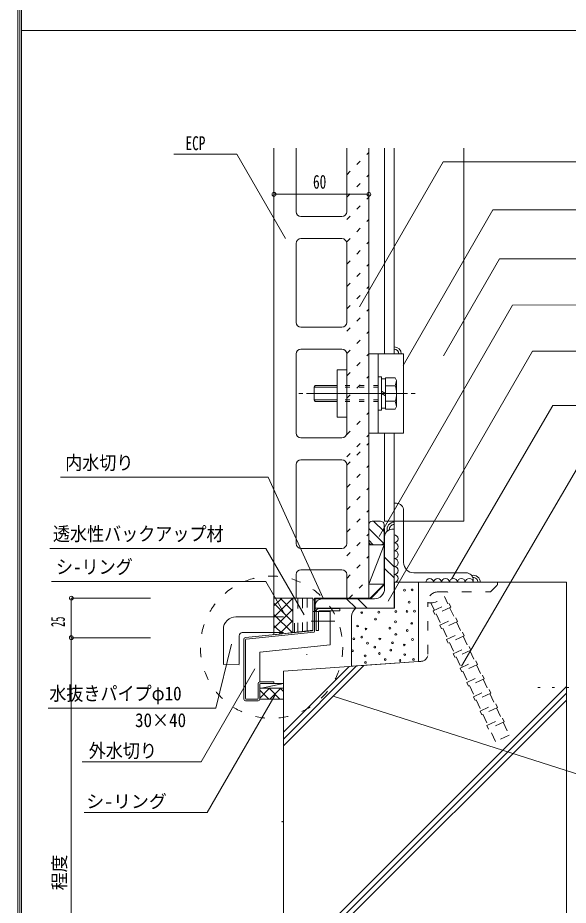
# Model space of a CAD drawing. Units: millimetres, scale not verified. Extents: x -1209 to 1209, y -852 to 852.
# Drawn here: x -1209 to -861, y -571 to -10 of the extents above; entities that cross this region are included whole.
import ezdxf
from ezdxf.enums import TextEntityAlignment as Align

# ---------------------------------------------------------------- set-up
doc = ezdxf.new("R2010")
doc.units = ezdxf.units.MM
doc.header["$LTSCALE"] = 3
for name, pattern in [('USER1', [3, 1, -2]), ('USER2', [5, 2, -3]), ('USER8', [3, 0.5, -2.5])]:
    doc.linetypes.add(name, pattern=pattern)
for name, color, linetype, lineweight in [('0-1_0-0WAKU', 7, 'Continuous', 18), ('0-2_0-1AL', 5, 'Continuous', 18), ('0-3_0-2SUNPO', 7, 'Continuous', 18), ('0-4_0-3STEEL', 6, 'Continuous', 18), ('0-5_0-4KANAMONO', 6, 'Continuous', 18), ('0-6_0-5FUKUSIZA', 3, 'Continuous', 18), ('0-7_0-6HIFUKU', 4, 'Continuous', 18), ('0-8_0-7KUTAI', 6, 'Continuous', 18), ('0-B_F-F_J_ADD', 6, 'USER8', 18)]:
    doc.layers.add(name, color=color, linetype=linetype, lineweight=lineweight)
doc.styles.add('ＭＳ ゴシック', font='')
doc.styles.get('ＭＳ ゴシック').set_extended_font_data('MS Gothic')

msp = doc.modelspace()

# ---------------------------------------------------------------- linework, layer by layer
at = {"layer": '0-1_0-0WAKU'}
for p, q in [((-1209.414, -852.414), (-1209.414, 852.414)), ((-1208.207, -851.207), (-1208.207, 851.207)), ((-1207, -850), (-1207, 850)), ((-1207, -17.85), (0, -17.85))]:
    msp.add_line(p, q, dxfattribs=at)
at = {"layer": '0-2_0-1AL'}
for p, q in [((-1047.388, -92.174), (-1047.388, -376.939)), ((-1033.388, -92.174), (-1033.388, -132.439)), ((-1001.388, -92.174), (-1001.388, -132.439)), ((-987.388, -92.174), (-987.388, -376.939)), ((-1030.388, -135.439), (-1004.388, -135.439)), ((-1030.388, -149.439), (-1004.388, -149.439)), ((-1033.388, -152.439), (-1033.388, -202.439)), ((-1001.388, -152.439), (-1001.388, -202.439)), ((-1030.388, -205.439), (-1004.388, -205.439)), ((-1033.388, -222.439), (-1033.388, -272.439)), ((-1030.388, -219.439), (-1004.388, -219.439)), ((-1001.388, -222.439), (-1001.388, -272.439)), ((-1030.388, -275.439), (-1004.388, -275.439)), ((-1030.388, -289.439), (-1004.388, -289.439)), ((-1033.388, -292.439), (-1033.388, -342.439)), ((-1001.388, -292.439), (-1001.388, -342.439)), ((-1030.388, -345.439), (-1004.388, -345.439)), ((-1030.388, -358.939), (-1004.388, -358.939)), ((-1033.388, -361.939), (-1033.388, -376.939)), ((-1001.388, -361.939), (-1001.388, -376.939)), ((-1033.388, -376.939), (-1047.388, -376.939)), ((-1001.388, -376.939), (-987.388, -376.939))]:
    msp.add_line(p, q, dxfattribs=at)
for centre, start, end in [((-1030.388, -132.439), 180, 270), ((-1004.388, -132.439), 270, 0), ((-1030.388, -152.439), 90, 180), ((-1004.388, -152.439), 0, 90), ((-1030.388, -202.439), 180, 270), ((-1004.388, -202.439), 270, 0), ((-1030.388, -222.439), 90, 180), ((-1004.388, -222.439), 0, 90), ((-1030.388, -272.439), 180, 270), ((-1004.388, -272.439), 270, 0), ((-1030.388, -292.439), 90, 180), ((-1004.388, -292.439), 0, 90), ((-1030.388, -342.439), 180, 270), ((-1004.388, -342.439), 270, 0), ((-1030.388, -361.939), 90, 180), ((-1004.388, -361.939), 0, 90)]:
    msp.add_arc(centre, 3, start, end, dxfattribs=at)
at = {"layer": '0-3_0-2SUNPO'}
for p, q in [((-1070.93, -96.102), (-1110.739, -96.102)), ((-1040.146, -149.422), (-1070.93, -96.102)), ((-1047.387, -121.388), (-987.387, -121.388)), ((-965.785, -229.683), (-908.998, -131.325)), ((-908.998, -131.325), (-793.777, -131.325)), ((-940.238, -223.577), (-904.804, -162.202)), ((-904.804, -162.202), (-729.569, -162.202)), ((-980.922, -337.884), (-896.454, -191.581)), ((-740.391, -190.978), (-896.454, -191.581)), ((-975.262, -378.906), (-883.847, -220.571)), ((-883.847, -220.571), (-731.012, -220.571)), ((-935.203, -364.842), (-871.004, -255.075)), ((-871.004, -255.075), (-688.191, -255.075)), ((-928.745, -419.86), (-850.975, -286.889)), ((-1051.028, -300.481), (-1182.351, -300.481)), ((-1016.321, -376.939), (-1051.028, -300.481)), ((-1052.561, -345.495), (-1189.22, -345.495)), ((-1028.279, -387.553), (-1052.561, -345.495)), ((-1052.472, -366.402), (-1188.072, -366.402)), ((-1040.476, -387.18), (-1052.472, -366.402)), ((-1175.55, -376.939), (-1125.55, -376.939)), ((-1175.55, -376.939), (-1175.549, -391.937)), ((-1175.55, -391.937), (-1175.549, -701.939)), ((-1175.55, -401.937), (-1125.55, -401.937)), ((-1074.224, -406.012), (-1084.232, -446.497)), ((-1059.454, -421.589), (-1093.456, -480.482)), ((-1046.628, -438.115), (-1089.573, -512.497)), ((-1009.899, -439.006), (-797.67, -506.82)), ((-1084.232, -446.497), (-1190.288, -446.497)), ((-1093.456, -480.482), (-1168.638, -480.482)), ((-1089.573, -512.497), (-1167.468, -512.497))]:
    msp.add_line(p, q, dxfattribs=at)
msp.add_lwpolyline([(-993.386, -192.638), (-940.418, -100.896), (-783.677, -100.896)], dxfattribs=at)
at = {"layer": '0-3_0-2SUNPO', "linetype": 'USER2'}
msp.add_circle((-1048.906, -407.975), 45, dxfattribs=at)
at = {"layer": '0-3_0-2SUNPO'}
for centre, start, end in [((-1047.387, -121.389), 0, 180), ((-1047.387, -121.389), 180, 0), ((-987.387, -121.388), 0, 180), ((-987.387, -121.388), 180, 0), ((-1175.549, -376.939), 0, 180), ((-1175.549, -376.939), 180, 0), ((-1175.549, -401.937), 0, 180), ((-1175.549, -401.937), 180, 0)]:
    msp.add_arc(centre, 1.2, start, end, dxfattribs=at)
at = {"layer": '0-4_0-3STEEL'}
for p, q in [((-977.388, -222.44), (-977.388, -92.174)), ((-971.388, -222.44), (-971.388, -92.174)), ((-977.388, -328.276), (-977.388, -272.441)), ((-971.388, -328.276), (-971.388, -272.441)), ((-971.388, -316.921), (-969.888, -316.921)), ((-971.388, -316.921), (-971.388, -366.919)), ((-965.39, -354.421), (-965.388, -321.491)), ((-971.388, -333.341), (-972.888, -333.341)), ((-971.388, -333.341), (-971.388, -383.339)), ((-977.386, -370.841), (-977.388, -337.841)), ((-971.388, -357.059), (-977.388, -351.059)), ((-971.388, -357.059), (-977.388, -351.059)), ((-971.388, -364.13), (-977.388, -358.13)), ((-971.388, -364.13), (-977.388, -358.13)), ((-958.89, -360.919), (-925.867, -360.919)), ((-921.39, -366.919), (-971.388, -366.919)), ((-921.39, -365.419), (-921.39, -366.919)), ((-1021.386, -381.839), (-1021.386, -383.339)), ((-983.886, -377.339), (-1016.886, -377.339)), ((-983.886, -377.339), (-1016.886, -377.339)), ((-995.421, -383.339), (-1001.421, -377.339)), ((-988.35, -383.339), (-994.35, -377.339)), ((-971.388, -383.339), (-1021.386, -383.339))]:
    msp.add_line(p, q, dxfattribs=at)
msp.add_lwpolyline([(-977.388, -328.276), (-927.387, -328.276), (-927.387, -92.174)], dxfattribs=at)
for centre, radius, start, end in [((-969.888, -321.421), 4.5, 359.99998, 90), ((-972.888, -337.841), 4.5, 90, 180), ((-958.89, -354.421), 6.5, 180, 270), ((-925.89, -365.419), 4.5, 359.99998, 90), ((-983.886, -370.841), 6.5, 270, 0.00002), ((-983.886, -370.841), 6.5, 270, 0.00002), ((-1016.886, -381.839), 4.5, 90, 180), ((-1016.886, -381.839), 4.5, 90, 180)]:
    msp.add_arc(centre, radius, start, end, dxfattribs=at)
at = {"layer": '0-5_0-4KANAMONO'}
for p, q in [((-987.387, -272.441), (-987.387, -222.44)), ((-981.405, -222.44), (-981.405, -272.441)), ((-1007.403, -232.439), (-1007.403, -262.439)), ((-1001.388, -232.439), (-1007.403, -232.439)), ((-1001.388, -232.439), (-1001.388, -262.439)), ((-981.405, -257.939), (-981.405, -236.939)), ((-979.404, -236.939), (-981.405, -236.939)), ((-979.404, -257.939), (-979.404, -236.939)), ((-976.905, -238.241), (-979.404, -238.241)), ((-976.905, -257.255), (-976.905, -237.626)), ((-970.809, -237.626), (-976.905, -237.626)), ((-969.903, -239.189), (-970.806, -237.626)), ((-970.731, -242.534), (-969.903, -239.192)), ((-969.903, -255.689), (-969.903, -239.189)), ((-1021.905, -243.44), (-1021.326, -242.441)), ((-1007.406, -243.44), (-1021.905, -243.44)), ((-1021.905, -251.441), (-1021.905, -243.44)), ((-1007.406, -242.441), (-1021.326, -242.441)), ((-976.905, -247.439), (-979.404, -245.996)), ((-970.731, -242.534), (-976.905, -242.534)), ((-1029.132, -247.439), (-1031.766, -247.439)), ((-963.033, -247.439), (-1026.792, -247.439)), ((-1007.406, -251.441), (-1021.905, -251.441)), ((-1021.905, -251.441), (-1021.326, -252.44)), ((-1007.406, -252.44), (-1021.326, -252.44)), ((-976.905, -248.885), (-979.404, -247.439)), ((-970.731, -252.347), (-976.905, -252.347)), ((-970.728, -252.347), (-969.903, -255.689)), ((-958.059, -247.439), (-960.693, -247.439)), ((-979.404, -257.939), (-981.405, -257.939)), ((-976.905, -256.64), (-979.404, -256.64)), ((-970.809, -257.255), (-976.905, -257.255)), ((-969.903, -255.692), (-970.809, -257.255)), ((-1001.388, -262.439), (-1007.403, -262.439)), ((-965.388, -272.441), (-987.387, -272.441)), ((-971.388, -371.939), (-971.388, -324.733)), ((-977.387, -337.809), (-977.388, -368.339)), ((-971.388, -358.537), (-971.388, -354.583)), ((-1021.788, -377.939), (-1021.788, -398.035)), ((-1020.79, -397.489), (-1020.79, -385.446)), ((-1018.789, -384.945), (-1005.787, -384.945)), ((-1071.567, -388.721), (-1047.388, -388.728)), ((-1079.388, -418.717), (-1079.388, -396.719)), ((-1065.49, -401.862), (-1023.238, -397.625)), ((-1022.238, -398.532), (-1064.942, -402.819)), ((-1069.388, -418.72), (-1069.388, -400.721)), ((-1067.478, -398.723), (-1047.388, -398.728)), ((-1066.39, -440.945), (-1066.39, -402.857)), ((-1065.392, -403.316), (-1065.392, -440.447)), ((-1026.786, -412.539), (-1026.386, -412.539)), ((-1079.388, -419.013), (-1069.388, -419.016)), ((-1057.39, -440.447), (-1057.39, -430.945)), ((-1056.39, -431.447), (-1056.39, -440.945)), ((-1057.39, -441.945), (-1065.39, -441.945)), ((-1064.892, -440.947), (-1057.89, -440.947))]:
    msp.add_line(p, q, dxfattribs=at)
at = {"layer": '0-5_0-4KANAMONO', "linetype": 'USER1'}
for p, q in [((-981.405, -242.441), (-1007.403, -242.441)), ((-981.405, -243.44), (-1007.403, -243.44)), ((-981.405, -251.441), (-1007.403, -251.441)), ((-981.405, -252.44), (-1007.403, -252.44))]:
    msp.add_line(p, q, dxfattribs=at)
at = {"layer": '0-5_0-4KANAMONO', "linetype": 'USER2'}
for p, q in [((-1047.388, -388.735), (-1034.388, -388.743)), ((-1034.388, -398.743), (-1034.388, -388.743)), ((-1047.388, -398.735), (-1034.388, -398.743))]:
    msp.add_line(p, q, dxfattribs=at)
at = {"layer": '0-5_0-4KANAMONO'}
for points in [[(-965.388, -272.441), (-965.388, -222.44), (-987.387, -222.44)], [(-1022.788, -397.128), (-1022.788, -377.939), (-1021.788, -377.939)], [(-1056.392, -429.945), (-1056.392, -411.002), (-1011.79, -406.526), (-1011.79, -385.446), (-1022.788, -385.446)], [(-1020.79, -397.489), (-1019.289, -397.489), (-1019.289, -385.445)], [(-1018.79, -383.446), (-1005.787, -383.446), (-1005.787, -384.945)], [(-1056.39, -429.945), (-1047.389, -429.945), (-1047.389, -430.947), (-1055.89, -430.947)]]:
    msp.add_lwpolyline(points, dxfattribs=at)
msp.add_lwpolyline([(-1021.788, -384.939), (-1021.788, -376.939), (-986.553, -376.939), (-977.788, -368.173), (-977.788, -332.939), (-977.388, -332.939), (-977.388, -368.339), (-986.388, -377.339), (-1021.388, -377.339), (-1021.388, -384.939)], close=True, dxfattribs=at)
for centre, radius, start, end in [((-984.903, -247.439), 15, 340.90302, 19.097), ((-1018.79, -385.446), 2, 90, 180), ((-1018.789, -385.445), 0.5, 90, 180), ((-1071.388, -396.719), 8, 89.98428, 180), ((-1023.288, -397.128), 0.5, 275.72675, 0), ((-1022.288, -398.035), 0.5, 275.73214, 0), ((-1067.388, -400.721), 2, 89.98428, 180), ((-1065.39, -402.857), 1, 95.72675, 180), ((-1064.892, -403.316), 0.5, 95.73214, 180), ((-1056.39, -430.945), 1, 90, 180), ((-1055.89, -431.447), 0.5, 90, 180), ((-1065.39, -440.945), 1, 180, 270), ((-1064.892, -440.447), 0.5, 180, 270), ((-1057.89, -440.447), 0.5, 270, 0), ((-1057.39, -440.945), 1, 270, 0)]:
    msp.add_arc(centre, radius, start, end, dxfattribs=at)
at = {"layer": '0-6_0-5FUKUSIZA', "linetype": 'USER1'}
for p, q in [((-1001.388, -108.98), (-987.388, -94.98)), ((-1001.388, -123.123), (-987.388, -109.123)), ((-1001.388, -137.265), (-987.388, -123.265)), ((-1001.388, -151.407), (-987.388, -137.407)), ((-1001.388, -165.549), (-987.388, -151.549)), ((-1001.388, -179.691), (-987.388, -165.691)), ((-1001.388, -193.833), (-987.388, -179.833)), ((-1001.388, -207.975), (-987.388, -193.975)), ((-1001.388, -222.118), (-987.388, -208.117)), ((-1001.388, -236.26), (-987.388, -222.26)), ((-1001.388, -250.402), (-987.388, -236.402)), ((-1001.388, -273.444), (-987.388, -259.444)), ((-1001.388, -287.586), (-987.388, -273.586)), ((-1001.388, -292.828), (-987.388, -278.828)), ((-1001.388, -306.97), (-987.388, -292.97)), ((-1001.388, -321.112), (-987.388, -307.112)), ((-1001.388, -335.255), (-987.388, -321.255)), ((-1001.388, -350.255), (-987.388, -336.255)), ((-1001.388, -364.397), (-987.388, -350.397)), ((-999.788, -376.939), (-987.388, -364.539))]:
    msp.add_line(p, q, dxfattribs=at)
at = {"layer": '0-6_0-5FUKUSIZA'}
for p, q in [((-987.387, -341.043), (-987.387, -330.394)), ((-985.256, -328.264), (-979.933, -328.264)), ((-984.401, -328.264), (-977.803, -334.861)), ((-977.803, -341.043), (-977.803, -330.394)), ((-987.387, -332.808), (-978.087, -342.107)), ((-987.387, -340.339), (-984.552, -343.173)), ((-987.387, -343.173), (-987.387, -368.173)), ((-977.788, -343.173), (-987.387, -368.173)), ((-977.788, -343.173), (-987.387, -343.173)), ((-985.386, -343.173), (-979.928, -343.173)), ((-977.788, -368.173), (-977.788, -343.173)), ((-987.387, -362.096), (-987.387, -369.925)), ((-987.387, -368.173), (-977.786, -368.173)), ((-1047.388, -381.86), (-1042.467, -376.939)), ((-1047.388, -388.931), (-1035.396, -376.939)), ((-1047.388, -400.126), (-1047.388, -376.939)), ((-1047.388, -376.939), (-1035.396, -376.939)), ((-1035.388, -392.135), (-1047.388, -380.135)), ((-1035.388, -385.064), (-1043.512, -376.939)), ((-1035.388, -398.844), (-1035.388, -376.939)), ((-1035.388, -376.939), (-1022.788, -376.939)), ((-1022.788, -397.128), (-1022.788, -376.939)), ((-1047.388, -396.002), (-1035.388, -384.002)), ((-1035.717, -398.877), (-1047.388, -387.206)), ((-1044.109, -399.794), (-1035.388, -391.073)), ((-1008.81, -391.467), (-1023.766, -391.467)), ((-1042.074, -399.591), (-1047.388, -394.277)), ((-1047.388, -400.126), (-1022.788, -397.128)), ((-1041.39, -430.947), (-1056.39, -434.054)), ((-1056.39, -431.447), (-1056.39, -440.543)), ((-1055.89, -430.947), (-1041.39, -430.947)), ((-1041.39, -430.947), (-1041.39, -440.838)), ((-1056.39, -433.947), (-1041.39, -433.947)), ((-1056.39, -440.224), (-1050.113, -433.947)), ((-1056.39, -435.12), (-1050.672, -440.838)), ((-1050.492, -433.947), (-1043.601, -440.838)), ((-1049.933, -440.838), (-1043.042, -433.947)), ((-1043.421, -433.947), (-1041.39, -435.977)), ((-1056.39, -440.838), (-1041.39, -440.838))]:
    msp.add_line(p, q, dxfattribs=at)
at = {"layer": '0-6_0-5FUKUSIZA', "linetype": 'USER2'}
for p, q in [((-1032.388, -398.442), (-1032.388, -376.939)), ((-1029.388, -398.242), (-1029.388, -376.939)), ((-1026.388, -397.941), (-1026.388, -376.939))]:
    msp.add_line(p, q, dxfattribs=at)
at = {"layer": '0-6_0-5FUKUSIZA'}
for centre, radius, start, end in [((-971.388, -222.437), 4.5, 0, 90), ((-971.388, -222.437), 3, 0, 90), ((-985.256, -330.394), 2.13, 90, 180), ((-979.933, -330.394), 2.13, 0, 90), ((-971.388, -333.341), 4.5, 90, 193.37248), ((-971.388, -333.341), 3, 90, 184.84976), ((-971.437, -339.392), 2.5, 270.00002, 90), ((-985.256, -341.043), 2.13, 180, 270), ((-979.933, -341.043), 2.13, 270, 0), ((-971.437, -344.392), 2.5, 270.00002, 90), ((-971.338, -349.42), 2.5, 270.00002, 90), ((-971.338, -354.42), 2.5, 270.00002, 90), ((-971.338, -359.419), 2.5, 270.00002, 90), ((-971.388, -364.419), 2.5, 270.00002, 90), ((-948.885, -367.068), 2.5, 0, 180), ((-943.886, -367.018), 2.5, 0, 180), ((-938.888, -366.969), 2.5, 0, 180), ((-933.889, -366.969), 2.5, 0, 180), ((-928.89, -366.969), 2.5, 0, 180), ((-923.89, -366.919), 2.5, 0, 180), ((-921.39, -366.919), 4.5, 0, 103.37203), ((-921.39, -366.919), 3, 0, 94.8501), ((-1055.89, -431.447), 0.5, 90, 180)]:
    msp.add_arc(centre, radius, start, end, dxfattribs=at)
at = {"layer": '0-7_0-6HIFUKU'}
msp.add_line((-998.333, -420.06), (-998.333, -388.61), dxfattribs=at)
msp.add_lwpolyline([(-995.525, -383.339), (-971.187, -383.339), (-971.187, -366.919), (-956.053, -366.919), (-956.053, -416.919)], dxfattribs=at)
for centre in [(-964.868, -371.87), (-960.068, -371.709), (-961.884, -379.451), (-991.926, -386.096), (-981.098, -385.766), (-970.31, -385.453), (-963.277, -385.3), (-958.476, -385.139), (-983.175, -390.185), (-970.549, -391.916), (-960.292, -392.881), (-994.503, -394.556), (-989.2, -396.442), (-974.074, -395.946), (-963.084, -397.381), (-996.912, -402.613), (-991.926, -401.537), (-980.476, -402.764), (-970.351, -399.836), (-959.754, -403.067), (-997.796, -410.218), (-997.796, -410.218), (-988.203, -405.426), (-983.654, -407.869), (-973.541, -409.79), (-972.483, -405.16), (-964.953, -406.558), (-989.733, -413.48), (-980.735, -411.919), (-977.012, -415.809), (-964.687, -412.682), (-959.209, -415.693), (-989.547, -417.595), (-967.673, -416.362)]:
    msp.add_circle(centre, 0.567, dxfattribs=at)
msp.add_arc((-991.983, -388.61), 6.351, 123.90696, 180, dxfattribs=at)
at = {"layer": '0-8_0-7KUTAI', "color": 7, "linetype": 'USER2'}
for p, q in [((-939.552, -375.867), (-937.335, -380.622)), ((-950.053, -412.419), (-950.053, -379.419)), ((-945.972, -384.65), (-948.19, -379.894)), ((-944.916, -386.916), (-941.746, -393.713)), ((-936.278, -382.888), (-933.109, -389.685)), ((-932.052, -391.951), (-928.883, -398.748)), ((-940.689, -395.979), (-937.52, -402.776)), ((-927.826, -401.014), (-924.656, -407.811)), ((-936.463, -405.042), (-933.294, -411.839)), ((-932.237, -414.105), (-929.067, -420.902)), ((-923.6, -410.077), (-920.43, -416.875)), ((-919.374, -419.14), (-916.204, -425.938)), ((-928.011, -423.168), (-924.841, -429.965)), ((-923.785, -432.231), (-920.615, -439.028)), ((-915.148, -428.203), (-911.978, -435.001)), ((-910.921, -437.266), (-907.752, -444.064)), ((-919.558, -441.294), (-916.389, -448.091)), ((-906.695, -446.33), (-903.525, -453.127)), ((-915.332, -450.357), (-912.163, -457.154))]:
    msp.add_line(p, q, dxfattribs=at)
at = {"layer": '0-8_0-7KUTAI', "color": 4}
for p, q in [((-1041.29, -461.688), (-999.761, -420.16)), ((-1041.225, -465.886), (-995.178, -419.839)), ((-1041.163, -470.081), (-990.599, -419.518)), ((-956.053, -416.919), (-998.333, -420.06)), ((-1041.29, -611.688), (-862.685, -433.089)), ((-1041.225, -615.886), (-862.686, -437.345)), ((-1041.163, -620.081), (-862.685, -441.605))]:
    msp.add_line(p, q, dxfattribs=at)
for points in [[(-956.053, -366.919), (-956.053, -417.096), (-1041.353, -423.076), (-1041.353, -757.571)], [(-690.648, -589.393), (-862.321, -589.393), (-862.389, -366.919), (-955.884, -366.919)]]:
    msp.add_lwpolyline(points, dxfattribs=at)
at = {"layer": '0-8_0-7KUTAI', "color": 7, "linetype": 'USER2'}
for points in [[(-906.053, -368.419), (-906.053, -366.919), (-956.053, -366.919), (-956.053, -416.919), (-954.553, -416.919)], [(-943.553, -372.919), (-910.553, -372.919), (-906.053, -368.419)], [(-902.469, -455.393), (-898.665, -463.549), (-907.303, -467.577), (-911.106, -459.42)]]:
    msp.add_lwpolyline(points, dxfattribs=at)
for points in [[(-935.612, -382.577), (-945.582, -387.226), (-946.638, -384.96), (-936.669, -380.312)], [(-931.386, -391.64), (-941.355, -396.289), (-942.412, -394.023), (-932.443, -389.375)], [(-927.16, -400.703), (-937.129, -405.352), (-938.186, -403.087), (-928.216, -398.438)], [(-922.934, -409.767), (-932.903, -414.415), (-933.96, -412.15), (-923.99, -407.501)], [(-918.708, -418.83), (-928.677, -423.478), (-929.733, -421.213), (-919.764, -416.564)], [(-914.481, -427.893), (-924.451, -432.542), (-925.507, -430.276), (-915.538, -425.627)], [(-910.255, -436.956), (-920.225, -441.605), (-921.281, -439.339), (-911.312, -434.69)], [(-906.029, -446.019), (-915.998, -450.668), (-917.055, -448.402), (-907.086, -443.753)], [(-901.803, -455.082), (-911.772, -459.731), (-912.829, -457.465), (-902.859, -452.816)]]:
    msp.add_lwpolyline(points, close=True, dxfattribs=at)
at = {"layer": '0-8_0-7KUTAI', "color": 4}
msp.add_circle((-1042.161, -518.365), 0.2, dxfattribs=at)
at = {"layer": '0-8_0-7KUTAI', "color": 7, "linetype": 'USER2'}
for centre, radius, start, end in [((-943.553, -379.419), 6.5, 90, 180), ((-948.983, -366.919), 13, 265.2776, 332.51357), ((-954.553, -412.419), 4.5, 270, 0)]:
    msp.add_arc(centre, radius, start, end, dxfattribs=at)
at = {"layer": '0-B_F-F_J_ADD'}
msp.add_line((-807.008, -433.511), (-887.008, -433.511), dxfattribs=at)

# ---------------------------------------------------------------- texts
at = {"layer": '0-3_0-2SUNPO', "style": 'ＭＳ ゴシック'}
for s, height, width, p in [('ECP', 8.798, 0.7, (-1103.329, -96.102)), ('60', 8.798, 0.7, (-1022.693, -120.489)), ('内水切り', 8.791, 0.9, (-1179.418, -298.248)), ('透水性バックアップ材', 8.791, 0.9, (-1187.179, -343.262)), ('シ-リング', 8.791, 0.9, (-1185.241, -364.17)), ('水抜きパイプφ10', 8.791, 0.9, (-1189.493, -444.265)), ('30×40', 8.791, 0.9, (-1135.258, -461.168)), ('外水切り', 8.791, 0.9, (-1164.541, -480.482))]:
    msp.add_text(s, height=height, dxfattribs=dict(at, width=width)).set_placement(p, align=Align.BOTTOM_LEFT)
at = {"layer": '0-3_0-2SUNPO', "style": 'ＭＳ ゴシック', "width": 0.55}
msp.add_text('25', height=8.791, rotation=90, dxfattribs=at).set_placement((-1177.007, -395.15), align=Align.BOTTOM_LEFT)
at = {"layer": '0-3_0-2SUNPO', "style": 'ＭＳ ゴシック'}
msp.add_text('シ-リング', height=8.303, dxfattribs=at).set_placement((-1166.103, -512.17), align=Align.BOTTOM_LEFT)
msp.add_text('程度', height=8.303, rotation=90, dxfattribs=at).set_placement((-1176.449, -561.786), align=Align.BOTTOM_LEFT)

doc.saveas('drawing.dxf')
